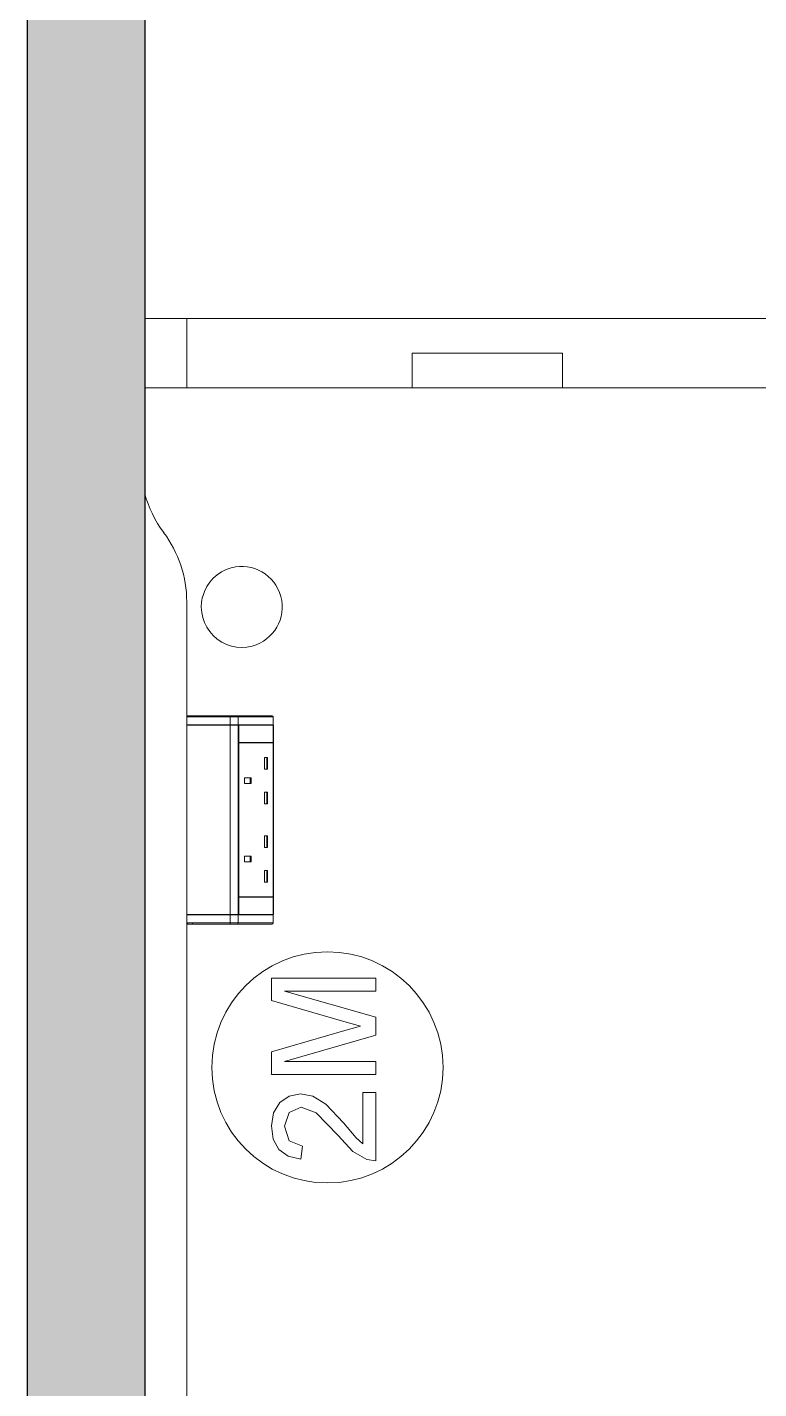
# Model space of a CAD drawing. Header units: millimetres. Extents: x 79795 to 317870, y -36033 to 97293.
# Drawn here: x 217325 to 217958, y 10074 to 11252 of the extents above; entities that cross this region are included whole.
import ezdxf

# ---------------------------------------------------------------- set-up
doc = ezdxf.new("R2010")
doc.units = ezdxf.units.MM
doc.header["$MEASUREMENT"] = 0
for name, color, linetype, lineweight in [('CSM-STL-XX-ZZ-M3-A-XXXX-00001_detached _19_04_21__rvt-1-Level 4$0$A-WALL-PATT', 7, 'CONTINUOUS', 9), ('CSM-STL-XX-ZZ-M3-A-XXXX-00001_detached _19_04_21__rvt-1-Level 4$0$I-WALL', 7, 'CONTINUOUS', 9), ('I-FURN', 8, 'CONTINUOUS', 9)]:
    doc.layers.add(name, color=color, linetype=linetype, lineweight=lineweight)

msp = doc.modelspace()

# ---------------------------------------------------------------- hatches: boundary and pattern name
at = {"layer": 'CSM-STL-XX-ZZ-M3-A-XXXX-00001_detached _19_04_21__rvt-1-Level 4$0$A-WALL-PATT'}
msp.add_hatch(color=256, dxfattribs=at).paths.add_polyline_path([(217324.8, 9369.3), (217426.8, 9369.3), (217426.8, 13505.3), (217324.8, 13505.3), (217324.8, 9698)], flags=0)

# ---------------------------------------------------------------- linework, layer by layer
at = {"layer": 'CSM-STL-XX-ZZ-M3-A-XXXX-00001_detached _19_04_21__rvt-1-Level 4$0$I-WALL', "lineweight": 30}
for p, q in [((217324.8, 13505.3), (217324.8, 9369.3)), ((217426.8, 9369.3), (217426.8, 13505.3))]:
    msp.add_line(p, q, dxfattribs=at)
at = {"layer": 'I-FURN'}
for p, q in [((217462.8, 10999.8), (217426.8, 10999.8)), ((217426.8, 10999.8), (218222.8, 10999.8)), ((218222.8, 10999.8), (217426.8, 10999.8)), ((217426.8, 10999.8), (218222.8, 10999.8)), ((218182.8, 10999.8), (217462.8, 10999.8)), ((217462.8, 10939.8), (217462.8, 10999.8)), ((217462.8, 10939.8), (217462.8, 10999.8)), ((217657.8, 10939.8), (217657.8, 10969.8)), ((217657.8, 10969.8), (217787.8, 10969.8)), ((217657.8, 10939.8), (217657.8, 10969.8)), ((217787.8, 10969.8), (217657.8, 10969.8)), ((217787.8, 10939.8), (217787.8, 10969.8)), ((217787.8, 10969.8), (217787.8, 10939.8)), ((217657.8, 10939.8), (217426.8, 10939.8)), ((217426.8, 10939.8), (217462.8, 10939.8)), ((217462.8, 10939.8), (217786.8, 10939.8)), ((217787.8, 10939.8), (217657.8, 10939.8)), ((218222.8, 10939.8), (217787.8, 10939.8)), ((217787.8, 10939.8), (218182.8, 10939.8)), ((217462.8, 10754.8), (217462.8, 10655.3)), ((217462.8, 10655.3), (217462.8, 10754.8)), ((217462.8, 10648.3), (217462.8, 10655.3)), ((217500.3, 10655.3), (217462.8, 10655.3)), ((217462.8, 10655.3), (217462.8, 10648.3)), ((217500.3, 10648.3), (217462.8, 10648.3)), ((217462.8, 10484.3), (217462.8, 10648.2)), ((217462.8, 10648.2), (217462.8, 10484.3)), ((217462.8, 10648.2), (217500.3, 10648.2)), ((217467.8, 10656.3), (217463.8, 10656.3)), ((217463.8, 10656.3), (217500.9, 10656.3)), ((217467.8, 10656.3), (217467.8, 10655.3)), ((217506.4, 10656.3), (217467.8, 10656.3)), ((217507.2, 10655.3), (217500.3, 10655.3)), ((217500.3, 10655.3), (217500.3, 10648.3)), ((217507.2, 10648.3), (217500.3, 10648.3)), ((217500.3, 10648.2), (217500.3, 10484.3)), ((217500.3, 10648.2), (217507.2, 10648.2)), ((217500.9, 10656.3), (217506.4, 10656.3)), ((217506.4, 10656.3), (217536.7, 10656.3)), ((217506.4, 10656.3), (217536.7, 10656.3)), ((217537.5, 10655.3), (217507.2, 10655.3)), ((217507.2, 10655.3), (217507.2, 10648.3)), ((217537.5, 10648.3), (217507.2, 10648.3)), ((217507.2, 10648.2), (217507.2, 10484.3)), ((217507.8, 10648.2), (217507.2, 10648.2)), ((217507.8, 10633.2), (217507.8, 10648.2)), ((217508, 10648.2), (217508, 10633.2)), ((217537.9, 10648.2), (217508, 10648.2)), ((217537.3, 10656), (217537.3, 10656)), ((217537.7, 10655.3), (217537.5, 10655.3)), ((217537.5, 10655.3), (217537.5, 10648.3)), ((217537.7, 10648.3), (217537.5, 10648.3)), ((217537.7, 10655.3), (217537.7, 10648.3)), ((217537.7, 10655.3), (217537.7, 10648.3)), ((217537.7, 10648.3), (217537.7, 10655.3)), ((217537.7, 10648.2), (217537.7, 10484.3)), ((217537.9, 10633.2), (217537.9, 10648.2)), ((217507.8, 10499.7), (217507.8, 10632.7)), ((217508, 10633.2), (217537.9, 10633.2)), ((217508, 10632.7), (217508, 10499.7)), ((217537.9, 10632.7), (217508, 10632.7)), ((217537.5, 10632.7), (217537.5, 10633.2)), ((217537.9, 10499.7), (217537.9, 10632.7)), ((217532.8, 10620.1), (217530, 10620.1)), ((217530, 10620.1), (217530, 10610.1)), ((217532.1, 10620.1), (217532.1, 10610.1)), ((217532.8, 10620.1), (217532.8, 10610.1)), ((217512.8, 10597.6), (217512.8, 10602.6)), ((217512.8, 10602.6), (217518.5, 10602.6)), ((217517.8, 10602.6), (217517.8, 10597.6)), ((217518.5, 10602.6), (217518.5, 10597.6)), ((217532.8, 10610.1), (217530, 10610.1)), ((217518.5, 10597.6), (217512.8, 10597.6)), ((217532.8, 10590.1), (217530, 10590.1)), ((217530, 10590.1), (217530, 10580.1)), ((217532.1, 10590.1), (217532.1, 10580.1)), ((217532.8, 10590.1), (217532.8, 10580.1)), ((217532.8, 10580.1), (217530, 10580.1)), ((217532.8, 10552.3), (217530, 10552.3)), ((217530, 10552.3), (217530, 10542.3)), ((217532.8, 10542.3), (217530, 10542.3)), ((217532.1, 10552.3), (217532.1, 10542.3)), ((217532.8, 10552.3), (217532.8, 10542.3)), ((217518.5, 10534.8), (217512.8, 10534.8)), ((217512.8, 10534.8), (217512.8, 10529.8)), ((217518.5, 10529.8), (217512.8, 10529.8)), ((217517.8, 10534.8), (217517.8, 10529.8)), ((217518.5, 10534.8), (217518.5, 10529.8)), ((217532.8, 10522.3), (217530, 10522.3)), ((217530, 10522.3), (217530, 10512.3)), ((217532.1, 10522.3), (217532.1, 10512.3)), ((217532.8, 10522.3), (217532.8, 10512.3)), ((217532.8, 10512.3), (217530, 10512.3)), ((217507.8, 10484.3), (217507.8, 10499.2)), ((217537.9, 10499.7), (217508, 10499.7)), ((217508, 10499.2), (217508, 10484.2)), ((217537.9, 10499.2), (217508, 10499.2)), ((217537.5, 10499.2), (217537.5, 10499.7)), ((217537.9, 10484.2), (217537.9, 10499.2)), ((217500.3, 10484.3), (217462.8, 10484.3)), ((217462.8, 10477.1), (217462.8, 10484.1)), ((217462.8, 10477.1), (217462.8, 10484.1)), ((217462.8, 10484.1), (217500.3, 10484.1)), ((217507.2, 10484.3), (217500.3, 10484.3)), ((217500.3, 10477.1), (217500.3, 10484.1)), ((217500.3, 10484.1), (217507.2, 10484.1)), ((217508, 10484.2), (217505.6, 10484.2)), ((217507.2, 10484.3), (217507.8, 10484.3)), ((217507.2, 10477.1), (217507.2, 10484.1)), ((217507.2, 10484.1), (217537.5, 10484.1)), ((217508, 10484.2), (217537.9, 10484.2)), ((217537.5, 10477.1), (217537.5, 10484.1)), ((217537.5, 10484.1), (217537.7, 10484.1)), ((217537.7, 10484.1), (217537.7, 10477.1)), ((217537.7, 10484.1), (217537.7, 10477.1)), ((217537.7, 10484.1), (217537.7, 10477.1)), ((217462.8, 10477.1), (217462.8, 9644.8)), ((217462.8, 9644.8), (217462.8, 10477.1)), ((217462.8, 10477.1), (217500.3, 10477.1)), ((217463.8, 10476.1), (217463.8, 10476.1)), ((217500.9, 10476.1), (217463.8, 10476.1)), ((217463.8, 10476.1), (217467.8, 10476.1)), ((217467.8, 10477.1), (217467.8, 10476.1)), ((217467.8, 10476.1), (217506.4, 10476.1)), ((217500.3, 10477.1), (217507.2, 10477.1)), ((217506.4, 10476.1), (217500.9, 10476.1)), ((217536.7, 10476.1), (217506.4, 10476.1)), ((217536.7, 10476.1), (217506.4, 10476.1)), ((217507.2, 10477.1), (217537.5, 10477.1)), ((217537.3, 10476.4), (217537.3, 10476.4)), ((217537.5, 10477.1), (217537.7, 10477.1)), ((217626.4, 10429.4), (217536, 10429.4)), ((217536, 10429.4), (217536, 10409.9)), ((217626.4, 10418.1), (217626.4, 10429.4)), ((217626.4, 10395.4), (217547.3, 10418.1)), ((217547.3, 10418.1), (217626.4, 10418.1)), ((217536, 10409.9), (217598.6, 10391.8)), ((217598.6, 10391.8), (217613, 10387.7)), ((217613, 10387.7), (217599.7, 10384)), ((217626.4, 10380.1), (217626.4, 10395.4)), ((217599.7, 10384), (217536, 10365.5)), ((217547.3, 10357.3), (217626.4, 10380.1)), ((217536, 10365.5), (217536, 10346)), ((217626.4, 10357.3), (217547.3, 10357.3)), ((217626.4, 10346), (217626.4, 10357.3)), ((217536, 10346), (217626.4, 10346)), ((217561.2, 10329.1), (217551.3, 10327.2)), ((217571.9, 10327.1), (217561.2, 10329.1)), ((217615.1, 10330.5), (217615.1, 10286.1)), ((217626.4, 10330.5), (217615.1, 10330.5)), ((217626.4, 10271.2), (217626.4, 10330.5)), ((217543.2, 10321.6), (217537.8, 10312.9)), ((217551.3, 10327.2), (217543.2, 10321.6)), ((217551.5, 10313.2), (217561.9, 10317.8)), ((217561.9, 10317.8), (217574.7, 10312.9)), ((217583, 10320.4), (217571.9, 10327.1)), ((217598.5, 10304.2), (217583, 10320.4)), ((217537.8, 10312.9), (217536, 10301.4)), ((217547.3, 10301.2), (217551.5, 10313.2)), ((217574.7, 10312.9), (217593.5, 10293.4)), ((217536, 10301.4), (217537.6, 10290)), ((217551.4, 10288.6), (217547.3, 10301.2)), ((217609.3, 10291.2), (217598.5, 10304.2)), ((217537.6, 10290), (217542.5, 10281.2)), ((217562.8, 10283.9), (217551.4, 10288.6)), ((217561.4, 10272.6), (217562.8, 10283.9)), ((217593.5, 10293.4), (217606.6, 10279.2)), ((217615.1, 10286.1), (217609.3, 10291.2)), ((217542.5, 10281.2), (217550.5, 10275.3)), ((217550.5, 10275.3), (217561.4, 10272.6)), ((217606.6, 10279.2), (217618.6, 10272.4)), ((217618.6, 10272.4), (217626.4, 10271.2))]:
    msp.add_line(p, q, dxfattribs=at)
at = {"layer": 'I-FURN', "flags": 128}
for points in [[(217463.8, 10656.3), (217463.8, 10656.3), (217463.7, 10656.3), (217463.7, 10656.2), (217463.7, 10656.2), (217463.6, 10656.2), (217463.6, 10656.2), (217463.5, 10656.2), (217463.5, 10656.2), (217463.5, 10656.2), (217463.4, 10656.2), (217463.4, 10656.2), (217463.4, 10656.1), (217463.3, 10656.1), (217463.3, 10656.1), (217463.3, 10656.1), (217463.2, 10656.1), (217463.2, 10656), (217463.2, 10656), (217463.1, 10656), (217463.1, 10656), (217463.1, 10655.9), (217463.1, 10655.9), (217463, 10655.9), (217463, 10655.8), (217463, 10655.8), (217463, 10655.8), (217462.9, 10655.7), (217462.9, 10655.7), (217462.9, 10655.7), (217462.9, 10655.6), (217462.9, 10655.6), (217462.9, 10655.5), (217462.9, 10655.5), (217462.8, 10655.5), (217462.8, 10655.4), (217462.8, 10655.4), (217462.8, 10655.3), (217462.8, 10655.3), (217462.8, 10655.3), (217462.8, 10655.3)], [(217467.8, 10656.3), (217467.7, 10656.3), (217467.5, 10656.3), (217467.3, 10656.3), (217467.2, 10656.3), (217467, 10656.3), (217466.9, 10656.3), (217466.7, 10656.3), (217466.6, 10656.3), (217466.4, 10656.3), (217466.3, 10656.3), (217466.1, 10656.3), (217466, 10656.3), (217465.8, 10656.3), (217465.7, 10656.3), (217465.6, 10656.3), (217465.4, 10656.3), (217465.3, 10656.3), (217465.2, 10656.3), (217465.1, 10656.3), (217465, 10656.3), (217464.8, 10656.3), (217464.7, 10656.3), (217464.6, 10656.3), (217464.5, 10656.3), (217464.5, 10656.3), (217464.4, 10656.3), (217464.3, 10656.3), (217464.2, 10656.3), (217464.2, 10656.3), (217464.1, 10656.3), (217464, 10656.3), (217464, 10656.3), (217463.9, 10656.3), (217463.9, 10656.3), (217463.9, 10656.3), (217463.9, 10656.3), (217463.8, 10656.3), (217463.8, 10656.3), (217463.8, 10656.3)], [(217463.8, 10656.3), (217463.8, 10656.3), (217463.8, 10656.3)], [(217463.8, 10656.3), (217464.1, 10656.3), (217464.5, 10656.3), (217465.1, 10656.3), (217465.8, 10656.3), (217466.6, 10656.3), (217467.5, 10656.3), (217468.6, 10656.3), (217469.8, 10656.3), (217471.1, 10656.3), (217472.6, 10656.3), (217474.2, 10656.3), (217475.9, 10656.3), (217477.7, 10656.3), (217479.6, 10656.3), (217481.7, 10656.3), (217483.8, 10656.3), (217486.1, 10656.3), (217488.4, 10656.3), (217490.9, 10656.3), (217493.5, 10656.3), (217496.1, 10656.3), (217498.8, 10656.3), (217500.9, 10656.3)], [(217500.9, 10656.3), (217501, 10656.3), (217501.1, 10656.3), (217501.3, 10656.3), (217501.4, 10656.3), (217501.6, 10656.3), (217501.7, 10656.3), (217501.9, 10656.3), (217502, 10656.3), (217502.2, 10656.3), (217502.3, 10656.3), (217502.5, 10656.3), (217502.6, 10656.3), (217502.8, 10656.3), (217503, 10656.3), (217503.1, 10656.3), (217503.3, 10656.3), (217503.4, 10656.3), (217503.6, 10656.3), (217503.7, 10656.3), (217503.9, 10656.3), (217504.1, 10656.3), (217504.2, 10656.3), (217504.4, 10656.3), (217504.5, 10656.3), (217504.7, 10656.3), (217504.8, 10656.3), (217505, 10656.3), (217505.1, 10656.3), (217505.2, 10656.3), (217505.4, 10656.3), (217505.5, 10656.3), (217505.6, 10656.3), (217505.8, 10656.3), (217505.9, 10656.3), (217506, 10656.3), (217506.1, 10656.3), (217506.2, 10656.3), (217506.3, 10656.3), (217506.4, 10656.3)], [(217537.7, 10655.3), (217537.7, 10655.3), (217537.7, 10655.3), (217537.7, 10655.4), (217537.7, 10655.4), (217537.6, 10655.5), (217537.6, 10655.5), (217537.6, 10655.5), (217537.6, 10655.6), (217537.6, 10655.6), (217537.6, 10655.6), (217537.6, 10655.7), (217537.6, 10655.7), (217537.5, 10655.8)], [(217462.8, 10477.1), (217462.8, 10477.1), (217462.8, 10477.1), (217462.8, 10477), (217462.8, 10477), (217462.8, 10476.9), (217462.9, 10476.9), (217462.9, 10476.9), (217462.9, 10476.8), (217462.9, 10476.8), (217462.9, 10476.7), (217462.9, 10476.7), (217462.9, 10476.7), (217463, 10476.6), (217463, 10476.6), (217463, 10476.6), (217463, 10476.5), (217463, 10476.5), (217463.1, 10476.5), (217463.1, 10476.4), (217463.1, 10476.4), (217463.2, 10476.4), (217463.2, 10476.4), (217463.2, 10476.3), (217463.2, 10476.3), (217463.3, 10476.3), (217463.3, 10476.3), (217463.4, 10476.2), (217463.4, 10476.2), (217463.4, 10476.2), (217463.5, 10476.2), (217463.5, 10476.2), (217463.5, 10476.2), (217463.6, 10476.2), (217463.6, 10476.2), (217463.7, 10476.1), (217463.7, 10476.1), (217463.7, 10476.1), (217463.8, 10476.1), (217463.8, 10476.1), (217463.8, 10476.1)], [(217500.9, 10476.1), (217498.1, 10476.1), (217495.4, 10476.1), (217492.8, 10476.1), (217490.2, 10476.1), (217487.8, 10476.1), (217485.5, 10476.1), (217483.3, 10476.1), (217481.1, 10476.1), (217479.1, 10476.1), (217477.2, 10476.1), (217475.4, 10476.1), (217473.8, 10476.1), (217472.2, 10476.1), (217470.8, 10476.1), (217469.5, 10476.1), (217468.3, 10476.1), (217467.3, 10476.1), (217466.3, 10476.1), (217465.6, 10476.1), (217464.9, 10476.1), (217464.4, 10476.1), (217464, 10476.1), (217463.8, 10476.1)], [(217463.8, 10476.1), (217463.8, 10476.1), (217463.8, 10476.1), (217463.9, 10476.1), (217463.9, 10476.1), (217463.9, 10476.1), (217463.9, 10476.1), (217464, 10476.1), (217464, 10476.1), (217464.1, 10476.1), (217464.1, 10476.1), (217464.2, 10476.1), (217464.3, 10476.1), (217464.4, 10476.1), (217464.4, 10476.1), (217464.5, 10476.1), (217464.6, 10476.1), (217464.7, 10476.1), (217464.8, 10476.1), (217464.9, 10476.1), (217465, 10476.1), (217465.2, 10476.1), (217465.3, 10476.1), (217465.4, 10476.1), (217465.5, 10476.1), (217465.7, 10476.1), (217465.8, 10476.1), (217465.9, 10476.1), (217466.1, 10476.1), (217466.2, 10476.1), (217466.4, 10476.1), (217466.5, 10476.1), (217466.7, 10476.1), (217466.8, 10476.1), (217467, 10476.1), (217467.1, 10476.1), (217467.3, 10476.1), (217467.5, 10476.1), (217467.6, 10476.1), (217467.8, 10476.1), (217467.8, 10476.1)], [(217506.4, 10476.1), (217506.3, 10476.1), (217506.2, 10476.1), (217506.1, 10476.1), (217506, 10476.1), (217505.9, 10476.1), (217505.8, 10476.1), (217505.6, 10476.1), (217505.5, 10476.1), (217505.4, 10476.1), (217505.2, 10476.1), (217505.1, 10476.1), (217505, 10476.1), (217504.8, 10476.1), (217504.7, 10476.1), (217504.5, 10476.1), (217504.4, 10476.1), (217504.2, 10476.1), (217504.1, 10476.1), (217503.9, 10476.1), (217503.7, 10476.1), (217503.6, 10476.1), (217503.4, 10476.1), (217503.3, 10476.1), (217503.1, 10476.1), (217503, 10476.1), (217502.8, 10476.1), (217502.6, 10476.1), (217502.5, 10476.1), (217502.3, 10476.1), (217502.2, 10476.1), (217502, 10476.1), (217501.9, 10476.1), (217501.7, 10476.1), (217501.6, 10476.1), (217501.4, 10476.1), (217501.3, 10476.1), (217501.1, 10476.1), (217501, 10476.1), (217500.9, 10476.1)], [(217537.5, 10476.6), (217537.6, 10476.7), (217537.6, 10476.7), (217537.6, 10476.7), (217537.6, 10476.8), (217537.6, 10476.8), (217537.6, 10476.8), (217537.6, 10476.9), (217537.6, 10476.9), (217537.7, 10477), (217537.7, 10477), (217537.7, 10477), (217537.7, 10477.1), (217537.7, 10477.1), (217537.7, 10477.1)]]:
    msp.add_lwpolyline(points, dxfattribs=at)
at = {"layer": 'I-FURN'}
for centre, radius, start, end in [((217522.9, 10874.8), 100, 195.3159, 216.8699), ((217522.9, 10874.8), 100, 195.3159, 216.8699), ((217362.8, 10754.8), 100, 0, 36.8699), ((217362.8, 10754.8), 100, 0, 36.8699), ((217510.4, 10750.4), 35, 105, 165), ((217510.4, 10750.4), 35, 285, 105), ((217510.4, 10750.4), 35, 165.2996, 285), ((217584.5, 10352.1), 100, 90, 270), ((217584.5, 10352.1), 100, 270, 90)]:
    msp.add_arc(centre, radius, start, end, dxfattribs=at)
at = {"layer": 'I-FURN', "extrusion": (0, 0, -1)}
for centre, major_axis, ratio, start_param, end_param in [((217463.8, 10655.3), (0, -1), 0.998113, 1.570796, 3.141593), ((217500.9, 10655.3), (0, -1), 0.56467, 1.570796, 3.141593), ((217506.4, 10655.3), (0, -1), 0.819152, 3.141593, 4.712389), ((217536.7, 10655.3), (0, 1), 0.819152, 0, 1.570796), ((217463.8, 10477.1), (0, -1), 0.998113, 0, 1.570796), ((217500.9, 10477.1), (0, -1), 0.56467, 0, 1.570796), ((217506.4, 10477.1), (0, -1), 0.819152, 4.712389, 6.283185), ((217536.7, 10477.1), (0, -1), 0.819152, 4.712389, 6.283185)]:
    msp.add_ellipse(centre, major_axis=major_axis, ratio=ratio, start_param=start_param, end_param=end_param, dxfattribs=at)

doc.saveas('drawing.dxf')
